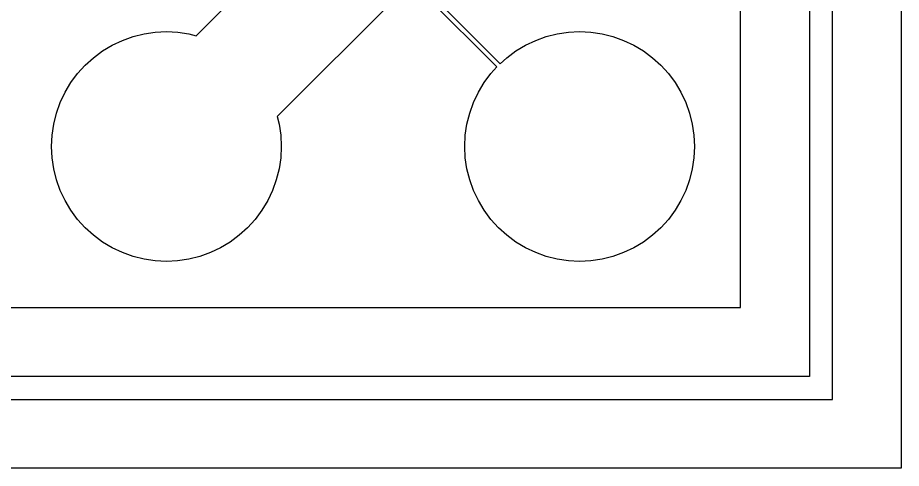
# Model space of a CAD drawing. Extents: x -16 to 132, y -40 to 113.
# Drawn here: x 93.33 to 113, y -2.56 to 7.47 of the extents above; entities that cross this region are included whole.
import ezdxf

# ---------------------------------------------------------------- set-up
doc = ezdxf.new("R2010")
doc.units = 0

msp = doc.modelspace()

# ---------------------------------------------------------------- linework, layer by layer
for p, q in [((112.997, 76.1837), (112.997, -2.55649)), ((111.463, -1.0226), (111.463, 74.6498)), ((110.952, 74.1385), (110.952, -0.51129)), ((109.418, 1.0226), (109.418, 72.6046)), ((97.3038, 7.07025), (100.301, 10.0675)), ((102.101, 8.267), (99.1042, 5.26976)), ((103.994, 6.37436), (102.101, 8.267)), ((102.174, 8.33929), (104.066, 6.44667)), ((95.8965, 7.05098), (96.1398, 7.11192)), ((96.1398, 7.11192), (96.388, 7.14877)), ((96.388, 7.14877), (96.6386, 7.16106)), ((96.6386, 7.16106), (96.8892, 7.14876)), ((96.8892, 7.14876), (97.1373, 7.11194)), ((97.1373, 7.11194), (97.3038, 7.07025)), ((105.094, 7.05098), (105.337, 7.11194)), ((105.337, 7.11194), (105.586, 7.14876)), ((105.586, 7.14876), (105.836, 7.16106)), ((105.836, 7.16106), (106.087, 7.14877)), ((106.087, 7.14877), (106.335, 7.11192)), ((106.335, 7.11192), (106.578, 7.05098)), ((95.4334, 6.85919), (95.6602, 6.96646)), ((95.6602, 6.96646), (95.8965, 7.05098)), ((104.631, 6.85919), (104.858, 6.96646)), ((104.858, 6.96646), (105.094, 7.05098)), ((106.578, 7.05098), (106.815, 6.96646)), ((106.815, 6.96646), (107.041, 6.85919)), ((95.0168, 6.58078), (95.2183, 6.73021)), ((95.2183, 6.73021), (95.4334, 6.85919)), ((104.214, 6.58078), (104.416, 6.73021)), ((104.416, 6.73021), (104.631, 6.85919)), ((107.041, 6.85919), (107.257, 6.73021)), ((107.257, 6.73021), (107.458, 6.58078)), ((94.8309, 6.41229), (95.0168, 6.58078)), ((104.066, 6.44667), (104.214, 6.58078)), ((107.458, 6.58078), (107.644, 6.41229)), ((94.6624, 6.22639), (94.8309, 6.41229)), ((103.86, 6.22641), (103.994, 6.37436)), ((107.644, 6.41229), (107.812, 6.22639)), ((94.5129, 6.02486), (94.6624, 6.22639)), ((103.711, 6.02489), (103.86, 6.22641)), ((107.812, 6.22639), (107.962, 6.02487)), ((94.3839, 5.80968), (94.5129, 6.02486)), ((103.582, 5.80969), (103.711, 6.02489)), ((107.962, 6.02487), (108.091, 5.80969)), ((94.2767, 5.58289), (94.3839, 5.80968)), ((103.474, 5.58292), (103.582, 5.80969)), ((108.091, 5.80969), (108.198, 5.5829)), ((94.1922, 5.34666), (94.2767, 5.58289)), ((103.39, 5.34669), (103.474, 5.58292)), ((108.198, 5.5829), (108.283, 5.34668)), ((94.1312, 5.10329), (94.1922, 5.34666)), ((103.329, 5.10333), (103.39, 5.34669)), ((108.283, 5.34668), (108.344, 5.1033)), ((99.1042, 5.26976), (99.146, 5.10333)), ((94.0944, 4.85515), (94.1312, 5.10329)), ((99.146, 5.10333), (99.1828, 4.85518)), ((103.292, 4.85518), (103.329, 5.10333)), ((108.344, 5.1033), (108.38, 4.85516)), ((94.0821, 4.60455), (94.0944, 4.85515)), ((99.1828, 4.85518), (99.1951, 4.60458)), ((103.28, 4.60458), (103.292, 4.85518)), ((108.38, 4.85516), (108.393, 4.60457)), ((94.0944, 4.35397), (94.0821, 4.60455)), ((99.1951, 4.60458), (99.1828, 4.354)), ((103.292, 4.354), (103.28, 4.60458)), ((108.393, 4.60457), (108.38, 4.35399)), ((94.1312, 4.1058), (94.0944, 4.35397)), ((99.1828, 4.354), (99.1459, 4.10582)), ((103.329, 4.10582), (103.292, 4.354)), ((108.38, 4.35399), (108.344, 4.10582)), ((94.1922, 3.86244), (94.1312, 4.1058)), ((99.1459, 4.10582), (99.085, 3.86247)), ((103.39, 3.86246), (103.329, 4.10582)), ((108.344, 4.10582), (108.283, 3.86244)), ((94.2767, 3.62622), (94.1922, 3.86244)), ((99.085, 3.86247), (99.0005, 3.62625)), ((103.474, 3.62624), (103.39, 3.86246)), ((108.283, 3.86244), (108.198, 3.62622)), ((94.3839, 3.39941), (94.2767, 3.62622)), ((99.0005, 3.62625), (98.8932, 3.39944)), ((103.582, 3.39943), (103.474, 3.62624)), ((108.198, 3.62622), (108.091, 3.39941)), ((94.5129, 3.18425), (94.3839, 3.39941)), ((98.8932, 3.39944), (98.7642, 3.18427)), ((103.711, 3.18425), (103.582, 3.39943)), ((108.091, 3.39941), (107.962, 3.18425)), ((94.6624, 2.98273), (94.5129, 3.18425)), ((98.7642, 3.18427), (98.6148, 2.98276)), ((103.86, 2.98274), (103.711, 3.18425)), ((107.962, 3.18425), (107.812, 2.98273)), ((94.8308, 2.79683), (94.6624, 2.98273)), ((98.6148, 2.98276), (98.4463, 2.79684)), ((104.028, 2.79683), (103.86, 2.98274)), ((107.812, 2.98273), (107.644, 2.79683)), ((95.0167, 2.62834), (94.8308, 2.79683)), ((98.4463, 2.79684), (98.2604, 2.62836)), ((104.214, 2.62834), (104.028, 2.79683)), ((107.644, 2.79683), (107.458, 2.62834)), ((95.2182, 2.47891), (95.0167, 2.62834)), ((98.2604, 2.62836), (98.0589, 2.47893)), ((104.416, 2.47891), (104.214, 2.62834)), ((107.458, 2.62834), (107.257, 2.47891)), ((95.4334, 2.34991), (95.2182, 2.47891)), ((98.0589, 2.47893), (97.8437, 2.34991)), ((104.631, 2.34991), (104.416, 2.47891)), ((107.257, 2.47891), (107.041, 2.34991)), ((95.6602, 2.24268), (95.4334, 2.34991)), ((95.8964, 2.15814), (95.6602, 2.24268)), ((97.6169, 2.24268), (97.3807, 2.15814)), ((97.8437, 2.34991), (97.6169, 2.24268)), ((104.858, 2.24268), (104.631, 2.34991)), ((105.094, 2.15814), (104.858, 2.24268)), ((106.815, 2.24268), (106.578, 2.15814)), ((107.041, 2.34991), (106.815, 2.24268)), ((96.1398, 2.09718), (95.8964, 2.15814)), ((96.388, 2.06038), (96.1398, 2.09718)), ((96.6385, 2.04807), (96.388, 2.06038)), ((96.8891, 2.06038), (96.6385, 2.04807)), ((97.1373, 2.09718), (96.8891, 2.06038)), ((97.3807, 2.15814), (97.1373, 2.09718)), ((105.337, 2.09718), (105.094, 2.15814)), ((105.586, 2.06038), (105.337, 2.09718)), ((105.836, 2.04807), (105.586, 2.06038)), ((106.087, 2.06038), (105.836, 2.04807)), ((106.335, 2.09718), (106.087, 2.06038)), ((106.578, 2.15814), (106.335, 2.09718)), ((1.0226, 1.0226), (109.418, 1.0226)), ((110.952, -0.51129), (-0.51129, -0.51129)), ((-1.0226, -1.0226), (111.463, -1.0226)), ((112.997, -2.55649), (-2.55649, -2.55649))]:
    msp.add_line(p, q)

doc.saveas('drawing.dxf')
